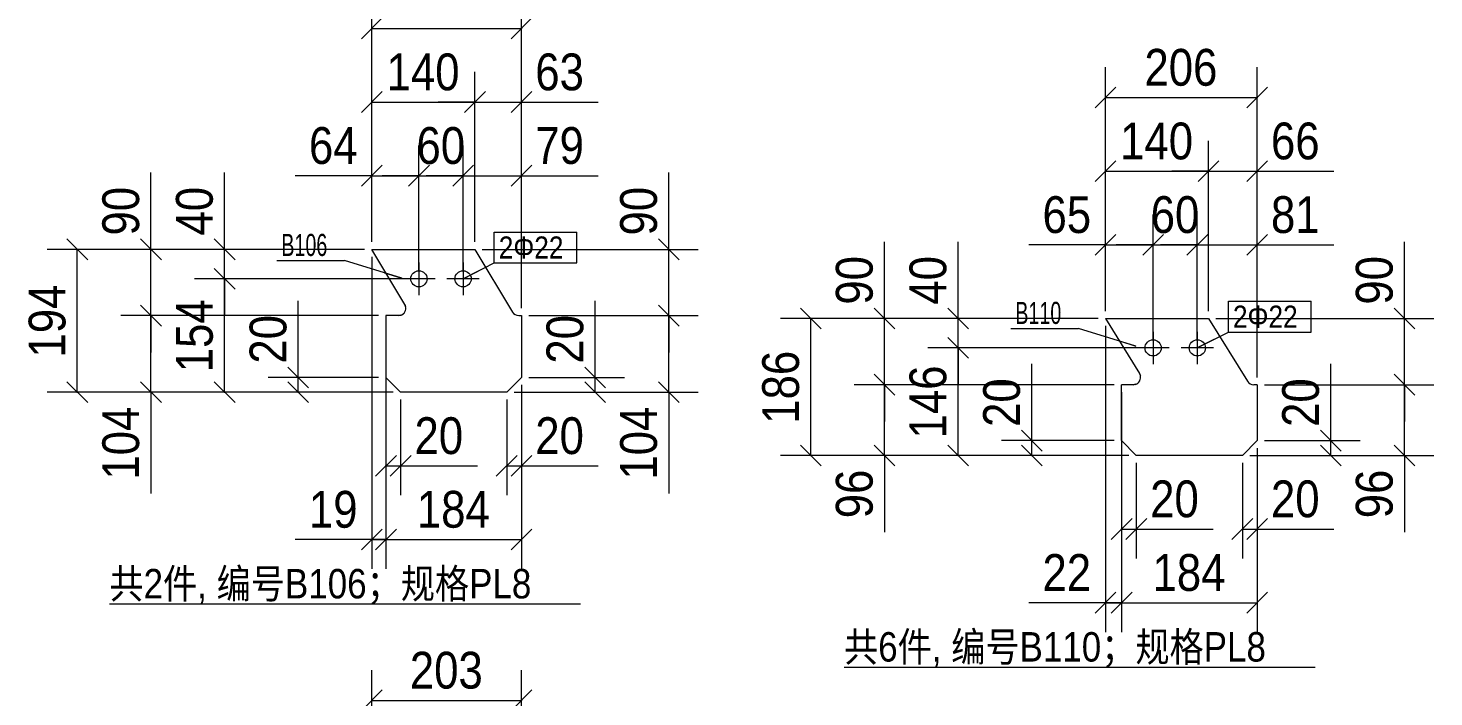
# Model space of a CAD drawing. Header units: inches. Extents: x 0 to 1938, y -2180 to 0.
# Drawn here: x 320.5 to 511.3, y -712.7 to -621.9 of the extents above; entities that cross this region are included whole.
import ezdxf

# ---------------------------------------------------------------- set-up
doc = ezdxf.new("R2010")
doc.units = ezdxf.units.IN
doc.header["$MEASUREMENT"] = 0
doc.linetypes.add('XKITLINE00', pattern=[0])
doc.linetypes.add('XKITLINE01', pattern=[4, 1, -1, 1, -1])
for name, color, linetype, lineweight in [('Bolt', 7, 'Continuous', 0), ('BoltMark', 3, 'Continuous', 0), ('OtherObjectType', 1, 'Continuous', 0), ('Part', 2, 'Continuous', 0), ('PartMark', 3, 'Continuous', 0), ('Z-DIMENSIONS', 1, 'Continuous', 0)]:
    doc.layers.add(name, color=color, linetype=linetype, lineweight=lineweight)
doc.styles.add('Arial Narrow', font='ARIAL.TTF')
doc.styles.add('romsim', font='ARIAL.TTF')
doc.styles.add('宋体', font='ARIAL.TTF')

# ---------------------------------------------------------------- blocks, each defined once
blk = doc.blocks.new('*A217')
at = {"layer": 'Part', "color": 2, "linetype": 'XKITLINE00', "lineweight": 0}
for p, q in [((374.1, 205.6), (369.63, 213.08)), ((369.63, 213.08), (383.63, 213.08)), ((383.63, 213.08), (388.72, 204.57)), ((374.1, 205.6), (374.22, 205.32)), ((388.72, 204.57), (388.87, 204.37)), ((388.87, 204.37), (389.08, 204.22)), ((373.24, 204.08), (371.54, 204.08)), ((371.54, 204.08), (371.54, 195.68)), ((373.54, 204.13), (373.24, 204.08)), ((389.08, 204.22), (389.32, 204.12)), ((389.32, 204.12), (389.57, 204.08)), ((389.57, 204.08), (389.94, 204.08)), ((389.94, 204.08), (389.94, 195.68)), ((371.54, 195.68), (373.54, 193.68)), ((389.94, 195.68), (387.94, 193.68)), ((387.94, 193.68), (373.54, 193.68))]:
    blk.add_line(p, q, dxfattribs=at)
at = {"layer": 'Part', "color": 6, "linetype": 'XKITLINE01', "lineweight": 0}
for p, q in [((374.22, 205.32), (374.1, 205.6)), ((373.24, 204.08), (373.54, 204.13))]:
    blk.add_line(p, q, dxfattribs=at)
at = {"layer": 'Part', "color": 2, "linetype": 'XKITLINE00', "lineweight": 0}
blk.add_arc((373.24, 205.08), 1, 287.2627, 13.5761, dxfattribs=at)
at = {"layer": 'Part', "color": 6, "linetype": 'XKITLINE01', "lineweight": 0}
blk.add_arc((373.24, 205.08), 1, 287.2627, 13.5761, dxfattribs=at)
blk = doc.blocks.new('*A218')
at = {"layer": 'Bolt', "color": 2, "linetype": 'XKITLINE00', "lineweight": 0}
for p, q in [((376.02, 211.28), (376.02, 206.88)), ((382.02, 211.28), (382.02, 206.88)), ((378.22, 209.08), (373.82, 209.08)), ((384.22, 209.08), (379.82, 209.08))]:
    blk.add_line(p, q, dxfattribs=at)
for centre in [(376.02, 209.08), (382.02, 209.08)]:
    blk.add_circle(centre, 1.1, dxfattribs=at)
blk = doc.blocks.new('*A225')
at = {"layer": 'Part', "color": 2, "linetype": 'XKITLINE00', "lineweight": 0}
for p, q in [((469.23, 203.7), (473.86, 196.23)), ((469.23, 203.7), (483.23, 203.7)), ((483.23, 203.7), (488.52, 195.17)), ((471.43, 187.1), (471.43, 194.7)), ((473.01, 194.7), (471.43, 194.7)), ((473.31, 194.75), (473.01, 194.7)), ((473.86, 196.23), (473.98, 195.95)), ((488.52, 195.17), (488.68, 194.98)), ((488.68, 194.98), (488.88, 194.83)), ((488.88, 194.83), (489.11, 194.73)), ((489.11, 194.73), (489.37, 194.7)), ((489.83, 194.7), (489.37, 194.7)), ((489.83, 194.7), (489.83, 187.1)), ((473.43, 185.1), (471.43, 187.1)), ((489.83, 187.1), (487.83, 185.1)), ((487.83, 185.1), (473.43, 185.1))]:
    blk.add_line(p, q, dxfattribs=at)
at = {"layer": 'Part', "color": 6, "linetype": 'XKITLINE01', "lineweight": 0}
for p, q in [((473.01, 194.7), (473.31, 194.75)), ((473.98, 195.95), (473.86, 196.23))]:
    blk.add_line(p, q, dxfattribs=at)
at = {"layer": 'Part', "color": 2, "linetype": 'XKITLINE00', "lineweight": 0}
blk.add_arc((473.01, 195.7), 1, 287.3971, 14.3823, dxfattribs=at)
at = {"layer": 'Part', "color": 6, "linetype": 'XKITLINE01', "lineweight": 0}
blk.add_arc((473.01, 195.7), 1, 287.3971, 14.3823, dxfattribs=at)
blk = doc.blocks.new('*A226')
at = {"layer": 'Bolt', "color": 2, "linetype": 'XKITLINE00', "lineweight": 0}
for p, q in [((475.71, 201.9), (475.71, 197.5)), ((481.71, 201.9), (481.71, 197.5)), ((477.91, 199.7), (473.51, 199.7)), ((483.91, 199.7), (479.51, 199.7))]:
    blk.add_line(p, q, dxfattribs=at)
for centre in [(475.71, 199.7), (481.71, 199.7)]:
    blk.add_circle(centre, 1.1, dxfattribs=at)
blk = doc.blocks.new('*A514')
at = {"layer": 'OtherObjectType', "color": 6, "linetype": 'XKITLINE00', "lineweight": 0}
blk.add_line((334, 164.93), (397.98, 164.93), dxfattribs=at)
at = {"layer": 'OtherObjectType', "color": 3, "style": '宋体', "width": 0.85}
blk.add_text('共2件, 编号B106；规格PL8', height=4, dxfattribs=at).set_placement((334, 165.68))
blk = doc.blocks.new('*A515')
at = {"layer": 'Z-DIMENSIONS', "color": 4, "linetype": 'XKITLINE00', "lineweight": 0}
for p, q in [((371.54, 194.68), (371.54, 179.68)), ((373.54, 192.68), (373.54, 179.68)), ((372.96, 185.1), (370.13, 182.27)), ((371.54, 183.68), (373.54, 183.68)), ((374.96, 185.1), (372.13, 182.27)), ((373.54, 183.68), (383.96, 183.68)), ((373.54, 183.68), (383.96, 183.68))]:
    blk.add_line(p, q, dxfattribs=at)
at = {"layer": 'Z-DIMENSIONS', "color": 7}
for p in [(371.54, 183.68), (373.54, 183.68)]:
    blk.add_point(p, dxfattribs=at)
at = {"layer": 'Z-DIMENSIONS', "color": 7, "style": 'Arial Narrow', "width": 0.85}
blk.add_text('20', height=5, dxfattribs=at).set_placement((375.42, 185.28))
blk = doc.blocks.new('*A516')
at = {"layer": 'Z-DIMENSIONS', "color": 4, "linetype": 'XKITLINE00', "lineweight": 0}
for p, q in [((389.94, 194.68), (389.94, 179.68)), ((387.94, 192.68), (387.94, 179.68)), ((389.36, 185.1), (386.53, 182.27)), ((387.94, 183.68), (389.94, 183.68)), ((391.36, 185.1), (388.53, 182.27)), ((389.94, 183.68), (400.36, 183.68)), ((389.94, 183.68), (400.36, 183.68))]:
    blk.add_line(p, q, dxfattribs=at)
at = {"layer": 'Z-DIMENSIONS', "color": 7}
for p in [(387.94, 183.68), (389.94, 183.68)]:
    blk.add_point(p, dxfattribs=at)
at = {"layer": 'Z-DIMENSIONS', "color": 7, "style": 'Arial Narrow', "width": 0.85}
blk.add_text('20', height=5, dxfattribs=at).set_placement((391.82, 185.28))
blk = doc.blocks.new('*A517')
at = {"layer": 'Z-DIMENSIONS', "color": 4, "linetype": 'XKITLINE00', "lineweight": 0}
for p, q in [((359.63, 195.68), (359.63, 206.1)), ((359.63, 195.68), (359.63, 206.1)), ((358.22, 197.1), (361.05, 194.27)), ((370.54, 195.68), (355.53, 195.68)), ((358.22, 195.1), (361.05, 192.27)), ((359.63, 193.68), (359.63, 195.68)), ((372.54, 193.68), (355.53, 193.68))]:
    blk.add_line(p, q, dxfattribs=at)
at = {"layer": 'Z-DIMENSIONS', "color": 7}
for p in [(359.63, 195.68), (359.63, 193.68)]:
    blk.add_point(p, dxfattribs=at)
at = {"layer": 'Z-DIMENSIONS', "color": 7, "style": 'Arial Narrow', "width": 0.85}
blk.add_text('20', height=5, rotation=90.0002, dxfattribs=at).set_placement((358.03, 197.56))
blk = doc.blocks.new('*A518')
at = {"layer": 'Z-DIMENSIONS', "color": 4, "linetype": 'XKITLINE00', "lineweight": 0}
for p, q in [((399.94, 195.68), (399.94, 206.1)), ((399.94, 195.68), (399.94, 206.1)), ((398.53, 197.1), (401.36, 194.27)), ((390.94, 195.68), (403.94, 195.68)), ((398.53, 195.1), (401.36, 192.27)), ((399.94, 193.68), (399.94, 195.68)), ((388.94, 193.68), (403.94, 193.68))]:
    blk.add_line(p, q, dxfattribs=at)
at = {"layer": 'Z-DIMENSIONS', "color": 7}
for p in [(399.94, 195.68), (399.94, 193.68)]:
    blk.add_point(p, dxfattribs=at)
at = {"layer": 'Z-DIMENSIONS', "color": 7, "style": 'Arial Narrow', "width": 0.85}
blk.add_text('20', height=5, rotation=90.0002, dxfattribs=at).set_placement((398.34, 197.56))
blk = doc.blocks.new('*A519')
at = {"layer": 'Z-DIMENSIONS', "color": 4, "linetype": 'XKITLINE00', "lineweight": 0}
for p, q in [((382.02, 210.08), (382.02, 227.18)), ((389.94, 205.08), (389.94, 227.18)), ((383.44, 224.5), (380.61, 221.67)), ((391.36, 224.5), (388.53, 221.67)), ((382.02, 223.08), (377.02, 223.08)), ((382.02, 223.08), (389.94, 223.08)), ((389.94, 223.08), (400.36, 223.08)), ((389.94, 223.08), (400.36, 223.08))]:
    blk.add_line(p, q, dxfattribs=at)
at = {"layer": 'Z-DIMENSIONS', "color": 7}
for p in [(382.02, 223.08), (389.94, 223.08)]:
    blk.add_point(p, dxfattribs=at)
at = {"layer": 'Z-DIMENSIONS', "color": 7, "style": 'Arial Narrow', "width": 0.85}
blk.add_text('79', height=5, dxfattribs=at).set_placement((391.82, 224.68))
blk = doc.blocks.new('*A520')
at = {"layer": 'Z-DIMENSIONS', "color": 4, "linetype": 'XKITLINE00', "lineweight": 0}
for p, q in [((376.02, 210.08), (376.02, 227.18)), ((382.02, 210.08), (382.02, 227.18)), ((377.44, 224.5), (374.61, 221.67)), ((383.44, 224.5), (380.61, 221.67)), ((376.02, 223.08), (371.02, 223.08)), ((376.02, 223.08), (382.02, 223.08)), ((382.02, 223.08), (387.02, 223.08))]:
    blk.add_line(p, q, dxfattribs=at)
at = {"layer": 'Z-DIMENSIONS', "color": 7}
for p in [(376.02, 223.08), (382.02, 223.08)]:
    blk.add_point(p, dxfattribs=at)
at = {"layer": 'Z-DIMENSIONS', "color": 7, "style": 'Arial Narrow', "width": 0.85}
blk.add_text('60', height=5, dxfattribs=at).set_placement((375.69, 224.68))
blk = doc.blocks.new('*A521')
at = {"layer": 'Z-DIMENSIONS', "color": 4, "linetype": 'XKITLINE00', "lineweight": 0}
for p, q in [((369.63, 214.08), (369.63, 227.18)), ((376.02, 210.08), (376.02, 227.18)), ((371.05, 224.5), (368.22, 221.67)), ((377.44, 224.5), (374.61, 221.67)), ((369.63, 223.08), (359.22, 223.08)), ((369.63, 223.08), (359.22, 223.08)), ((369.63, 223.08), (376.02, 223.08)), ((376.02, 223.08), (381.02, 223.08))]:
    blk.add_line(p, q, dxfattribs=at)
at = {"layer": 'Z-DIMENSIONS', "color": 7}
for p in [(369.63, 223.08), (376.02, 223.08)]:
    blk.add_point(p, dxfattribs=at)
at = {"layer": 'Z-DIMENSIONS', "color": 7, "style": 'Arial Narrow', "width": 0.85}
blk.add_text('64', height=5, dxfattribs=at).set_placement((361.09, 224.68))
blk = doc.blocks.new('*A522')
at = {"layer": 'Z-DIMENSIONS', "color": 4, "linetype": 'XKITLINE00', "lineweight": 0}
for p, q in [((349.63, 213.08), (349.63, 223.5)), ((349.63, 213.08), (349.63, 223.5)), ((348.22, 214.5), (351.05, 211.67)), ((368.63, 213.08), (345.53, 213.08)), ((349.63, 209.08), (349.63, 213.08)), ((348.22, 210.5), (351.05, 207.67)), ((375.02, 209.08), (345.53, 209.08)), ((349.63, 209.08), (349.63, 204.08))]:
    blk.add_line(p, q, dxfattribs=at)
at = {"layer": 'Z-DIMENSIONS', "color": 7}
for p in [(349.63, 213.08), (349.63, 209.08)]:
    blk.add_point(p, dxfattribs=at)
at = {"layer": 'Z-DIMENSIONS', "color": 7, "style": 'Arial Narrow', "width": 0.85}
blk.add_text('40', height=5, rotation=90.0002, dxfattribs=at).set_placement((348.03, 214.96))
blk = doc.blocks.new('*A523')
at = {"layer": 'Z-DIMENSIONS', "color": 4, "linetype": 'XKITLINE00', "lineweight": 0}
for p, q in [((349.63, 209.08), (349.63, 214.08)), ((348.22, 210.5), (351.05, 207.67)), ((375.02, 209.08), (345.53, 209.08)), ((349.63, 193.68), (349.63, 209.08)), ((348.22, 195.1), (351.05, 192.27)), ((372.54, 193.68), (345.53, 193.68))]:
    blk.add_line(p, q, dxfattribs=at)
at = {"layer": 'Z-DIMENSIONS', "color": 7}
for p in [(349.63, 209.08), (349.63, 193.68)]:
    blk.add_point(p, dxfattribs=at)
at = {"layer": 'Z-DIMENSIONS', "color": 7, "style": 'Arial Narrow', "width": 0.85}
blk.add_text('154', height=5, rotation=90.0002, dxfattribs=at).set_placement((348.03, 196.39))
blk = doc.blocks.new('*A524')
at = {"layer": 'Z-DIMENSIONS', "color": 4, "linetype": 'XKITLINE00', "lineweight": 0}
for p, q in [((383.63, 214.08), (383.63, 237.18)), ((389.94, 205.08), (389.94, 237.18)), ((383.63, 233.08), (378.63, 233.08)), ((385.05, 234.5), (382.22, 231.67)), ((383.63, 233.08), (389.94, 233.08)), ((391.36, 234.5), (388.53, 231.67)), ((389.94, 233.08), (400.36, 233.08)), ((389.94, 233.08), (400.36, 233.08))]:
    blk.add_line(p, q, dxfattribs=at)
at = {"layer": 'Z-DIMENSIONS', "color": 7}
for p in [(383.63, 233.08), (389.94, 233.08)]:
    blk.add_point(p, dxfattribs=at)
at = {"layer": 'Z-DIMENSIONS', "color": 7, "style": 'Arial Narrow', "width": 0.85}
blk.add_text('63', height=5, dxfattribs=at).set_placement((391.82, 234.68))
blk = doc.blocks.new('*A525')
at = {"layer": 'Z-DIMENSIONS', "color": 4, "linetype": 'XKITLINE00', "lineweight": 0}
for p, q in [((369.63, 214.08), (369.63, 237.18)), ((383.63, 214.08), (383.63, 237.18)), ((371.05, 234.5), (368.22, 231.67)), ((369.63, 233.08), (383.63, 233.08)), ((385.05, 234.5), (382.22, 231.67)), ((383.63, 233.08), (388.63, 233.08))]:
    blk.add_line(p, q, dxfattribs=at)
at = {"layer": 'Z-DIMENSIONS', "color": 7}
for p in [(369.63, 233.08), (383.63, 233.08)]:
    blk.add_point(p, dxfattribs=at)
at = {"layer": 'Z-DIMENSIONS', "color": 7, "style": 'Arial Narrow', "width": 0.85}
blk.add_text('140', height=5, dxfattribs=at).set_placement((371.63, 234.68))
blk = doc.blocks.new('*A526')
at = {"layer": 'Z-DIMENSIONS', "color": 4, "linetype": 'XKITLINE00', "lineweight": 0}
for p, q in [((371.54, 203.08), (371.54, 169.68)), ((389.94, 194.68), (389.94, 169.68)), ((372.96, 175.1), (370.13, 172.27)), ((391.36, 175.1), (388.53, 172.27)), ((371.54, 173.68), (366.54, 173.68)), ((371.54, 173.68), (389.94, 173.68))]:
    blk.add_line(p, q, dxfattribs=at)
at = {"layer": 'Z-DIMENSIONS', "color": 7}
for p in [(371.54, 173.68), (389.94, 173.68)]:
    blk.add_point(p, dxfattribs=at)
at = {"layer": 'Z-DIMENSIONS', "color": 7, "style": 'Arial Narrow', "width": 0.85}
blk.add_text('184', height=5, dxfattribs=at).set_placement((375.74, 175.28))
blk = doc.blocks.new('*A527')
at = {"layer": 'Z-DIMENSIONS', "color": 4, "linetype": 'XKITLINE00', "lineweight": 0}
for p, q in [((369.63, 212.08), (369.63, 169.68)), ((371.54, 203.08), (371.54, 169.68)), ((371.05, 175.1), (368.22, 172.27)), ((372.96, 175.1), (370.13, 172.27)), ((369.63, 173.68), (359.22, 173.68)), ((369.63, 173.68), (359.22, 173.68)), ((369.63, 173.68), (371.54, 173.68)), ((371.54, 173.68), (376.54, 173.68))]:
    blk.add_line(p, q, dxfattribs=at)
at = {"layer": 'Z-DIMENSIONS', "color": 7}
for p in [(369.63, 173.68), (371.54, 173.68)]:
    blk.add_point(p, dxfattribs=at)
at = {"layer": 'Z-DIMENSIONS', "color": 7, "style": 'Arial Narrow', "width": 0.85}
blk.add_text('19', height=5, dxfattribs=at).set_placement((361.09, 175.28))
blk = doc.blocks.new('*A528')
at = {"layer": 'Z-DIMENSIONS', "color": 4, "linetype": 'XKITLINE00', "lineweight": 0}
for p, q in [((339.63, 213.08), (339.63, 223.5)), ((339.63, 213.08), (339.63, 223.5)), ((338.22, 214.5), (341.05, 211.67)), ((368.63, 213.08), (335.53, 213.08)), ((339.63, 204.08), (339.63, 213.08)), ((338.22, 205.5), (341.05, 202.67)), ((370.54, 204.08), (335.53, 204.08)), ((339.63, 204.08), (339.63, 199.08))]:
    blk.add_line(p, q, dxfattribs=at)
at = {"layer": 'Z-DIMENSIONS', "color": 7}
for p in [(339.63, 213.08), (339.63, 204.08)]:
    blk.add_point(p, dxfattribs=at)
at = {"layer": 'Z-DIMENSIONS', "color": 7, "style": 'Arial Narrow', "width": 0.85}
blk.add_text('90', height=5, rotation=90.0002, dxfattribs=at).set_placement((338.03, 214.96))
blk = doc.blocks.new('*A529')
at = {"layer": 'Z-DIMENSIONS', "color": 4, "linetype": 'XKITLINE00', "lineweight": 0}
for p, q in [((339.63, 204.08), (339.63, 209.08)), ((338.22, 205.5), (341.05, 202.67)), ((370.54, 204.08), (335.53, 204.08)), ((339.63, 193.68), (339.63, 204.08)), ((338.22, 195.1), (341.05, 192.27)), ((372.54, 193.68), (335.53, 193.68)), ((339.63, 193.68), (339.63, 179.94)), ((339.63, 193.68), (339.63, 179.94))]:
    blk.add_line(p, q, dxfattribs=at)
at = {"layer": 'Z-DIMENSIONS', "color": 7}
for p in [(339.63, 204.08), (339.63, 193.68)]:
    blk.add_point(p, dxfattribs=at)
at = {"layer": 'Z-DIMENSIONS', "color": 7, "style": 'Arial Narrow', "width": 0.85}
blk.add_text('104', height=5, rotation=90.0002, dxfattribs=at).set_placement((338.03, 181.81))
blk = doc.blocks.new('*A530')
at = {"layer": 'Z-DIMENSIONS', "color": 4, "linetype": 'XKITLINE00', "lineweight": 0}
for p, q in [((409.94, 213.08), (409.94, 223.5)), ((409.94, 213.08), (409.94, 223.5)), ((408.53, 214.5), (411.36, 211.67)), ((384.63, 213.08), (413.94, 213.08)), ((409.94, 204.08), (409.94, 213.08)), ((408.53, 205.5), (411.36, 202.67)), ((390.94, 204.08), (413.94, 204.08)), ((409.94, 204.08), (409.94, 199.08))]:
    blk.add_line(p, q, dxfattribs=at)
at = {"layer": 'Z-DIMENSIONS', "color": 7}
for p in [(409.94, 213.08), (409.94, 204.08)]:
    blk.add_point(p, dxfattribs=at)
at = {"layer": 'Z-DIMENSIONS', "color": 7, "style": 'Arial Narrow', "width": 0.85}
blk.add_text('90', height=5, rotation=90.0002, dxfattribs=at).set_placement((408.34, 214.96))
blk = doc.blocks.new('*A531')
at = {"layer": 'Z-DIMENSIONS', "color": 4, "linetype": 'XKITLINE00', "lineweight": 0}
for p, q in [((409.94, 204.08), (409.94, 209.08)), ((408.53, 205.5), (411.36, 202.67)), ((390.94, 204.08), (413.94, 204.08)), ((409.94, 193.68), (409.94, 204.08)), ((408.53, 195.1), (411.36, 192.27)), ((388.94, 193.68), (413.94, 193.68)), ((409.94, 193.68), (409.94, 179.94)), ((409.94, 193.68), (409.94, 179.94))]:
    blk.add_line(p, q, dxfattribs=at)
at = {"layer": 'Z-DIMENSIONS', "color": 7}
for p in [(409.94, 204.08), (409.94, 193.68)]:
    blk.add_point(p, dxfattribs=at)
at = {"layer": 'Z-DIMENSIONS', "color": 7, "style": 'Arial Narrow', "width": 0.85}
blk.add_text('104', height=5, rotation=90.0002, dxfattribs=at).set_placement((408.34, 181.81))
blk = doc.blocks.new('*A532')
at = {"layer": 'Z-DIMENSIONS', "color": 4, "linetype": 'XKITLINE00', "lineweight": 0}
for p, q in [((369.63, 214.08), (369.63, 247.18)), ((389.94, 205.08), (389.94, 247.18)), ((371.05, 244.5), (368.22, 241.67)), ((391.36, 244.5), (388.53, 241.67)), ((369.63, 243.08), (389.94, 243.08))]:
    blk.add_line(p, q, dxfattribs=at)
at = {"layer": 'Z-DIMENSIONS', "color": 7}
for p in [(369.63, 243.08), (389.94, 243.08)]:
    blk.add_point(p, dxfattribs=at)
at = {"layer": 'Z-DIMENSIONS', "color": 7, "style": 'Arial Narrow', "width": 0.85}
blk.add_text('203', height=5, dxfattribs=at).set_placement((374.79, 244.68))
blk = doc.blocks.new('*A533')
at = {"layer": 'Z-DIMENSIONS', "color": 4, "linetype": 'XKITLINE00', "lineweight": 0}
for p, q in [((328.22, 214.5), (331.05, 211.67)), ((368.63, 213.08), (325.53, 213.08)), ((329.63, 193.68), (329.63, 213.08)), ((328.22, 195.1), (331.05, 192.27)), ((372.54, 193.68), (325.53, 193.68))]:
    blk.add_line(p, q, dxfattribs=at)
at = {"layer": 'Z-DIMENSIONS', "color": 7}
for p in [(329.63, 213.08), (329.63, 193.68)]:
    blk.add_point(p, dxfattribs=at)
at = {"layer": 'Z-DIMENSIONS', "color": 7, "style": 'Arial Narrow', "width": 0.85}
blk.add_text('194', height=5, rotation=90.0002, dxfattribs=at).set_placement((328.03, 198.39))
blk = doc.blocks.new('*A534')
at = {"layer": 'PartMark', "color": 4, "linetype": 'XKITLINE00', "lineweight": 0}
for p, q in [((356.74, 211.58), (365.93, 211.58)), ((373.72, 209.18), (365.93, 211.58)), ((371.33, 209.91), (373.72, 209.18))]:
    blk.add_line(p, q, dxfattribs=at)
at = {"layer": 'PartMark', "color": 1, "style": 'romsim', "width": 0.6375}
blk.add_text('B106', height=3, dxfattribs=at).set_placement((357.34, 212.18))
blk = doc.blocks.new('*A535')
at = {"layer": 'BoltMark', "color": 1, "linetype": 'XKITLINE00', "lineweight": 0}
for p, q in [((386.26, 215.43), (397.46, 215.43)), ((386.26, 211.23), (386.26, 215.43)), ((397.46, 211.23), (397.46, 215.43)), ((382.02, 209.08), (386.26, 211.23)), ((384.25, 210.21), (382.02, 209.08)), ((386.26, 211.23), (397.46, 211.23))]:
    blk.add_line(p, q, dxfattribs=at)
at = {"layer": 'BoltMark', "color": 4, "style": '宋体', "width": 0.85}
blk.add_text('2Φ22', height=3, dxfattribs=at).set_placement((386.86, 211.83))
blk = doc.blocks.new('*A554')
at = {"layer": 'Z-DIMENSIONS', "color": 4, "linetype": 'XKITLINE00', "lineweight": 0}
for p, q in [((369.63, 122.83), (369.63, 155.93)), ((389.94, 113.83), (389.94, 155.93)), ((371.05, 153.25), (368.22, 150.42)), ((391.36, 153.25), (388.53, 150.42)), ((369.63, 151.83), (389.94, 151.83))]:
    blk.add_line(p, q, dxfattribs=at)
at = {"layer": 'Z-DIMENSIONS', "color": 7}
for p in [(369.63, 151.83), (389.94, 151.83)]:
    blk.add_point(p, dxfattribs=at)
at = {"layer": 'Z-DIMENSIONS', "color": 7, "style": 'Arial Narrow', "width": 0.85}
blk.add_text('203', height=5, dxfattribs=at).set_placement((374.79, 153.43))
blk = doc.blocks.new('*A602')
at = {"layer": 'OtherObjectType', "color": 6, "linetype": 'XKITLINE00', "lineweight": 0}
blk.add_line((433.74, 156.35), (497.72, 156.35), dxfattribs=at)
at = {"layer": 'OtherObjectType', "color": 3, "style": '宋体', "width": 0.85}
blk.add_text('共6件, 编号B110；规格PL8', height=4, dxfattribs=at).set_placement((433.74, 157.1))
blk = doc.blocks.new('*A603')
at = {"layer": 'Z-DIMENSIONS', "color": 4, "linetype": 'XKITLINE00', "lineweight": 0}
for p, q in [((489.83, 186.1), (489.83, 171.1)), ((487.83, 184.1), (487.83, 171.1)), ((489.25, 176.51), (486.42, 173.69)), ((491.25, 176.51), (488.42, 173.69)), ((487.83, 175.1), (489.83, 175.1)), ((489.83, 175.1), (500.25, 175.1)), ((489.83, 175.1), (500.25, 175.1))]:
    blk.add_line(p, q, dxfattribs=at)
at = {"layer": 'Z-DIMENSIONS', "color": 7}
for p in [(487.83, 175.1), (489.83, 175.1)]:
    blk.add_point(p, dxfattribs=at)
at = {"layer": 'Z-DIMENSIONS', "color": 7, "style": 'Arial Narrow', "width": 0.85}
blk.add_text('20', height=5, dxfattribs=at).set_placement((491.71, 176.7))
blk = doc.blocks.new('*A604')
at = {"layer": 'Z-DIMENSIONS', "color": 4, "linetype": 'XKITLINE00', "lineweight": 0}
for p, q in [((471.43, 186.1), (471.43, 171.1)), ((473.43, 184.1), (473.43, 171.1)), ((472.85, 176.51), (470.02, 173.69)), ((474.85, 176.51), (472.02, 173.69)), ((471.43, 175.1), (473.43, 175.1)), ((473.43, 175.1), (483.85, 175.1)), ((473.43, 175.1), (483.85, 175.1))]:
    blk.add_line(p, q, dxfattribs=at)
at = {"layer": 'Z-DIMENSIONS', "color": 7}
for p in [(471.43, 175.1), (473.43, 175.1)]:
    blk.add_point(p, dxfattribs=at)
at = {"layer": 'Z-DIMENSIONS', "color": 7, "style": 'Arial Narrow', "width": 0.85}
blk.add_text('20', height=5, dxfattribs=at).set_placement((475.31, 176.7))
blk = doc.blocks.new('*A605')
at = {"layer": 'Z-DIMENSIONS', "color": 4, "linetype": 'XKITLINE00', "lineweight": 0}
for p, q in [((459.23, 187.1), (459.23, 197.52)), ((459.23, 187.1), (459.23, 197.52)), ((470.43, 187.1), (455.13, 187.1)), ((457.82, 188.51), (460.65, 185.69)), ((459.23, 185.1), (459.23, 187.1)), ((457.82, 186.51), (460.65, 183.69)), ((472.43, 185.1), (455.13, 185.1))]:
    blk.add_line(p, q, dxfattribs=at)
at = {"layer": 'Z-DIMENSIONS', "color": 7}
for p in [(459.23, 187.1), (459.23, 185.1)]:
    blk.add_point(p, dxfattribs=at)
at = {"layer": 'Z-DIMENSIONS', "color": 7, "style": 'Arial Narrow', "width": 0.85}
blk.add_text('20', height=5, rotation=90.0002, dxfattribs=at).set_placement((457.63, 188.97))
blk = doc.blocks.new('*A606')
at = {"layer": 'Z-DIMENSIONS', "color": 4, "linetype": 'XKITLINE00', "lineweight": 0}
for p, q in [((499.83, 187.1), (499.83, 197.52)), ((499.83, 187.1), (499.83, 197.52)), ((490.83, 187.1), (503.83, 187.1)), ((498.42, 188.51), (501.25, 185.69)), ((499.83, 185.1), (499.83, 187.1)), ((498.42, 186.51), (501.25, 183.69)), ((488.83, 185.1), (503.83, 185.1))]:
    blk.add_line(p, q, dxfattribs=at)
at = {"layer": 'Z-DIMENSIONS', "color": 7}
for p in [(499.83, 187.1), (499.83, 185.1)]:
    blk.add_point(p, dxfattribs=at)
at = {"layer": 'Z-DIMENSIONS', "color": 7, "style": 'Arial Narrow', "width": 0.85}
blk.add_text('20', height=5, rotation=90.0002, dxfattribs=at).set_placement((498.23, 188.97))
blk = doc.blocks.new('*A607')
at = {"layer": 'Z-DIMENSIONS', "color": 4, "linetype": 'XKITLINE00', "lineweight": 0}
for p, q in [((481.71, 200.7), (481.71, 217.8)), ((489.83, 195.7), (489.83, 217.8)), ((483.13, 215.11), (480.3, 212.29)), ((491.25, 215.11), (488.42, 212.29)), ((481.71, 213.7), (476.71, 213.7)), ((481.71, 213.7), (489.83, 213.7)), ((489.83, 213.7), (500.25, 213.7)), ((489.83, 213.7), (500.25, 213.7))]:
    blk.add_line(p, q, dxfattribs=at)
at = {"layer": 'Z-DIMENSIONS', "color": 7}
for p in [(481.71, 213.7), (489.83, 213.7)]:
    blk.add_point(p, dxfattribs=at)
at = {"layer": 'Z-DIMENSIONS', "color": 7, "style": 'Arial Narrow', "width": 0.85}
blk.add_text('81', height=5, dxfattribs=at).set_placement((491.71, 215.3))
blk = doc.blocks.new('*A608')
at = {"layer": 'Z-DIMENSIONS', "color": 4, "linetype": 'XKITLINE00', "lineweight": 0}
for p, q in [((475.71, 200.7), (475.71, 217.8)), ((481.71, 200.7), (481.71, 217.8)), ((477.13, 215.11), (474.3, 212.29)), ((483.13, 215.11), (480.3, 212.29)), ((475.71, 213.7), (470.71, 213.7)), ((475.71, 213.7), (481.71, 213.7)), ((481.71, 213.7), (486.71, 213.7))]:
    blk.add_line(p, q, dxfattribs=at)
at = {"layer": 'Z-DIMENSIONS', "color": 7}
for p in [(475.71, 213.7), (481.71, 213.7)]:
    blk.add_point(p, dxfattribs=at)
at = {"layer": 'Z-DIMENSIONS', "color": 7, "style": 'Arial Narrow', "width": 0.85}
blk.add_text('60', height=5, dxfattribs=at).set_placement((475.38, 215.3))
blk = doc.blocks.new('*A609')
at = {"layer": 'Z-DIMENSIONS', "color": 4, "linetype": 'XKITLINE00', "lineweight": 0}
for p, q in [((469.23, 204.7), (469.23, 217.8)), ((475.71, 200.7), (475.71, 217.8)), ((470.65, 215.11), (467.82, 212.29)), ((477.13, 215.11), (474.3, 212.29)), ((469.23, 213.7), (458.82, 213.7)), ((469.23, 213.7), (458.82, 213.7)), ((469.23, 213.7), (475.71, 213.7)), ((475.71, 213.7), (480.71, 213.7))]:
    blk.add_line(p, q, dxfattribs=at)
at = {"layer": 'Z-DIMENSIONS', "color": 7}
for p in [(469.23, 213.7), (475.71, 213.7)]:
    blk.add_point(p, dxfattribs=at)
at = {"layer": 'Z-DIMENSIONS', "color": 7, "style": 'Arial Narrow', "width": 0.85}
blk.add_text('65', height=5, dxfattribs=at).set_placement((460.69, 215.3))
blk = doc.blocks.new('*A610')
at = {"layer": 'Z-DIMENSIONS', "color": 4, "linetype": 'XKITLINE00', "lineweight": 0}
for p, q in [((449.23, 203.7), (449.23, 214.12)), ((449.23, 203.7), (449.23, 214.12)), ((447.82, 205.11), (450.65, 202.29)), ((468.23, 203.7), (445.13, 203.7)), ((449.23, 199.7), (449.23, 203.7)), ((447.82, 201.11), (450.65, 198.29)), ((474.71, 199.7), (445.13, 199.7)), ((449.23, 199.7), (449.23, 194.7))]:
    blk.add_line(p, q, dxfattribs=at)
at = {"layer": 'Z-DIMENSIONS', "color": 7}
for p in [(449.23, 203.7), (449.23, 199.7)]:
    blk.add_point(p, dxfattribs=at)
at = {"layer": 'Z-DIMENSIONS', "color": 7, "style": 'Arial Narrow', "width": 0.85}
blk.add_text('40', height=5, rotation=90.0002, dxfattribs=at).set_placement((447.63, 205.57))
blk = doc.blocks.new('*A611')
at = {"layer": 'Z-DIMENSIONS', "color": 4, "linetype": 'XKITLINE00', "lineweight": 0}
for p, q in [((449.23, 199.7), (449.23, 204.7)), ((447.82, 201.11), (450.65, 198.29)), ((474.71, 199.7), (445.13, 199.7)), ((449.23, 185.1), (449.23, 199.7)), ((447.82, 186.51), (450.65, 183.69)), ((472.43, 185.1), (445.13, 185.1))]:
    blk.add_line(p, q, dxfattribs=at)
at = {"layer": 'Z-DIMENSIONS', "color": 7}
for p in [(449.23, 199.7), (449.23, 185.1)]:
    blk.add_point(p, dxfattribs=at)
at = {"layer": 'Z-DIMENSIONS', "color": 7, "style": 'Arial Narrow', "width": 0.85}
blk.add_text('146', height=5, rotation=90.0002, dxfattribs=at).set_placement((447.63, 187.4))
blk = doc.blocks.new('*A612')
at = {"layer": 'Z-DIMENSIONS', "color": 4, "linetype": 'XKITLINE00', "lineweight": 0}
for p, q in [((483.23, 204.7), (483.23, 227.8)), ((489.83, 195.7), (489.83, 227.8)), ((483.23, 223.7), (478.23, 223.7)), ((484.65, 225.11), (481.82, 222.29)), ((483.23, 223.7), (489.83, 223.7)), ((491.25, 225.11), (488.42, 222.29)), ((489.83, 223.7), (500.25, 223.7)), ((489.83, 223.7), (500.25, 223.7))]:
    blk.add_line(p, q, dxfattribs=at)
at = {"layer": 'Z-DIMENSIONS', "color": 7}
for p in [(483.23, 223.7), (489.83, 223.7)]:
    blk.add_point(p, dxfattribs=at)
at = {"layer": 'Z-DIMENSIONS', "color": 7, "style": 'Arial Narrow', "width": 0.85}
blk.add_text('66', height=5, dxfattribs=at).set_placement((491.71, 225.3))
blk = doc.blocks.new('*A613')
at = {"layer": 'Z-DIMENSIONS', "color": 4, "linetype": 'XKITLINE00', "lineweight": 0}
for p, q in [((469.23, 204.7), (469.23, 227.8)), ((483.23, 204.7), (483.23, 227.8)), ((470.65, 225.11), (467.82, 222.29)), ((469.23, 223.7), (483.23, 223.7)), ((484.65, 225.11), (481.82, 222.29)), ((483.23, 223.7), (488.23, 223.7))]:
    blk.add_line(p, q, dxfattribs=at)
at = {"layer": 'Z-DIMENSIONS', "color": 7}
for p in [(469.23, 223.7), (483.23, 223.7)]:
    blk.add_point(p, dxfattribs=at)
at = {"layer": 'Z-DIMENSIONS', "color": 7, "style": 'Arial Narrow', "width": 0.85}
blk.add_text('140', height=5, dxfattribs=at).set_placement((471.23, 225.3))
blk = doc.blocks.new('*A614')
at = {"layer": 'Z-DIMENSIONS', "color": 4, "linetype": 'XKITLINE00', "lineweight": 0}
for p, q in [((471.43, 193.7), (471.43, 161.1)), ((489.83, 186.1), (489.83, 161.1)), ((472.85, 166.51), (470.02, 163.69)), ((491.25, 166.51), (488.42, 163.69)), ((471.43, 165.1), (466.43, 165.1)), ((471.43, 165.1), (489.83, 165.1))]:
    blk.add_line(p, q, dxfattribs=at)
at = {"layer": 'Z-DIMENSIONS', "color": 7}
for p in [(471.43, 165.1), (489.83, 165.1)]:
    blk.add_point(p, dxfattribs=at)
at = {"layer": 'Z-DIMENSIONS', "color": 7, "style": 'Arial Narrow', "width": 0.85}
blk.add_text('184', height=5, dxfattribs=at).set_placement((475.63, 166.7))
blk = doc.blocks.new('*A615')
at = {"layer": 'Z-DIMENSIONS', "color": 4, "linetype": 'XKITLINE00', "lineweight": 0}
for p, q in [((469.23, 202.7), (469.23, 161.1)), ((471.43, 193.7), (471.43, 161.1)), ((470.65, 166.51), (467.82, 163.69)), ((472.85, 166.51), (470.02, 163.69)), ((469.23, 165.1), (458.82, 165.1)), ((469.23, 165.1), (458.82, 165.1)), ((469.23, 165.1), (471.43, 165.1)), ((471.43, 165.1), (476.43, 165.1))]:
    blk.add_line(p, q, dxfattribs=at)
at = {"layer": 'Z-DIMENSIONS', "color": 7}
for p in [(469.23, 165.1), (471.43, 165.1)]:
    blk.add_point(p, dxfattribs=at)
at = {"layer": 'Z-DIMENSIONS', "color": 7, "style": 'Arial Narrow', "width": 0.85}
blk.add_text('22', height=5, dxfattribs=at).set_placement((460.69, 166.7))
blk = doc.blocks.new('*A616')
at = {"layer": 'Z-DIMENSIONS', "color": 4, "linetype": 'XKITLINE00', "lineweight": 0}
for p, q in [((439.23, 203.7), (439.23, 214.12)), ((439.23, 203.7), (439.23, 214.12)), ((437.82, 205.11), (440.65, 202.29)), ((468.23, 203.7), (435.13, 203.7)), ((439.23, 194.7), (439.23, 203.7)), ((470.43, 194.7), (435.13, 194.7)), ((437.82, 196.11), (440.65, 193.29)), ((439.23, 194.7), (439.23, 189.7))]:
    blk.add_line(p, q, dxfattribs=at)
at = {"layer": 'Z-DIMENSIONS', "color": 7}
for p in [(439.23, 203.7), (439.23, 194.7)]:
    blk.add_point(p, dxfattribs=at)
at = {"layer": 'Z-DIMENSIONS', "color": 7, "style": 'Arial Narrow', "width": 0.85}
blk.add_text('90', height=5, rotation=90.0002, dxfattribs=at).set_placement((437.63, 205.57))
blk = doc.blocks.new('*A617')
at = {"layer": 'Z-DIMENSIONS', "color": 4, "linetype": 'XKITLINE00', "lineweight": 0}
for p, q in [((439.23, 194.7), (439.23, 199.7)), ((470.43, 194.7), (435.13, 194.7)), ((437.82, 196.11), (440.65, 193.29)), ((439.23, 185.1), (439.23, 194.7)), ((437.82, 186.51), (440.65, 183.69)), ((472.43, 185.1), (435.13, 185.1)), ((439.23, 185.1), (439.23, 174.68)), ((439.23, 185.1), (439.23, 174.68))]:
    blk.add_line(p, q, dxfattribs=at)
at = {"layer": 'Z-DIMENSIONS', "color": 7}
for p in [(439.23, 194.7), (439.23, 185.1)]:
    blk.add_point(p, dxfattribs=at)
at = {"layer": 'Z-DIMENSIONS', "color": 7, "style": 'Arial Narrow', "width": 0.85}
blk.add_text('96', height=5, rotation=90.0002, dxfattribs=at).set_placement((437.63, 176.56))
blk = doc.blocks.new('*A618')
at = {"layer": 'Z-DIMENSIONS', "color": 4, "linetype": 'XKITLINE00', "lineweight": 0}
for p, q in [((509.83, 203.7), (509.83, 214.12)), ((509.83, 203.7), (509.83, 214.12)), ((508.42, 205.11), (511.25, 202.29)), ((484.23, 203.7), (513.83, 203.7)), ((509.83, 194.7), (509.83, 203.7)), ((490.83, 194.7), (513.83, 194.7)), ((508.42, 196.11), (511.25, 193.29)), ((509.83, 194.7), (509.83, 189.7))]:
    blk.add_line(p, q, dxfattribs=at)
at = {"layer": 'Z-DIMENSIONS', "color": 7}
for p in [(509.83, 203.7), (509.83, 194.7)]:
    blk.add_point(p, dxfattribs=at)
at = {"layer": 'Z-DIMENSIONS', "color": 7, "style": 'Arial Narrow', "width": 0.85}
blk.add_text('90', height=5, rotation=90.0002, dxfattribs=at).set_placement((508.23, 205.57))
blk = doc.blocks.new('*A619')
at = {"layer": 'Z-DIMENSIONS', "color": 4, "linetype": 'XKITLINE00', "lineweight": 0}
for p, q in [((509.83, 194.7), (509.83, 199.7)), ((490.83, 194.7), (513.83, 194.7)), ((508.42, 196.11), (511.25, 193.29)), ((509.83, 185.1), (509.83, 194.7)), ((508.42, 186.51), (511.25, 183.69)), ((488.83, 185.1), (513.83, 185.1)), ((509.83, 185.1), (509.83, 174.68)), ((509.83, 185.1), (509.83, 174.68))]:
    blk.add_line(p, q, dxfattribs=at)
at = {"layer": 'Z-DIMENSIONS', "color": 7}
for p in [(509.83, 194.7), (509.83, 185.1)]:
    blk.add_point(p, dxfattribs=at)
at = {"layer": 'Z-DIMENSIONS', "color": 7, "style": 'Arial Narrow', "width": 0.85}
blk.add_text('96', height=5, rotation=90.0002, dxfattribs=at).set_placement((508.23, 176.56))
blk = doc.blocks.new('*A620')
at = {"layer": 'Z-DIMENSIONS', "color": 4, "linetype": 'XKITLINE00', "lineweight": 0}
for p, q in [((469.23, 204.7), (469.23, 237.8)), ((489.83, 195.7), (489.83, 237.8)), ((470.65, 235.11), (467.82, 232.29)), ((491.25, 235.11), (488.42, 232.29)), ((469.23, 233.7), (489.83, 233.7))]:
    blk.add_line(p, q, dxfattribs=at)
at = {"layer": 'Z-DIMENSIONS', "color": 7}
for p in [(469.23, 233.7), (489.83, 233.7)]:
    blk.add_point(p, dxfattribs=at)
at = {"layer": 'Z-DIMENSIONS', "color": 7, "style": 'Arial Narrow', "width": 0.85}
blk.add_text('206', height=5, dxfattribs=at).set_placement((474.53, 235.3))
blk = doc.blocks.new('*A621')
at = {"layer": 'Z-DIMENSIONS', "color": 4, "linetype": 'XKITLINE00', "lineweight": 0}
for p, q in [((427.82, 205.11), (430.65, 202.29)), ((468.23, 203.7), (425.13, 203.7)), ((429.23, 185.1), (429.23, 203.7)), ((427.82, 186.51), (430.65, 183.69)), ((472.43, 185.1), (425.13, 185.1))]:
    blk.add_line(p, q, dxfattribs=at)
at = {"layer": 'Z-DIMENSIONS', "color": 7}
for p in [(429.23, 203.7), (429.23, 185.1)]:
    blk.add_point(p, dxfattribs=at)
at = {"layer": 'Z-DIMENSIONS', "color": 7, "style": 'Arial Narrow', "width": 0.85}
blk.add_text('186', height=5, rotation=90.0002, dxfattribs=at).set_placement((427.63, 189.4))
blk = doc.blocks.new('*A622')
at = {"layer": 'PartMark', "color": 4, "linetype": 'XKITLINE00', "lineweight": 0}
for p, q in [((456.4, 202.35), (465.59, 202.35)), ((473.38, 199.95), (465.59, 202.35)), ((470.99, 200.69), (473.38, 199.95))]:
    blk.add_line(p, q, dxfattribs=at)
at = {"layer": 'PartMark', "color": 1, "style": 'romsim', "width": 0.6375}
blk.add_text('B110', height=3, dxfattribs=at).set_placement((457, 202.95))
blk = doc.blocks.new('*A623')
at = {"layer": 'BoltMark', "color": 1, "linetype": 'XKITLINE00', "lineweight": 0}
for p, q in [((485.95, 206.04), (497.15, 206.04)), ((485.95, 201.84), (485.95, 206.04)), ((497.15, 201.84), (497.15, 206.04)), ((481.71, 199.7), (485.95, 201.84)), ((483.94, 200.83), (481.71, 199.7)), ((485.95, 201.84), (497.15, 201.84))]:
    blk.add_line(p, q, dxfattribs=at)
at = {"layer": 'BoltMark', "color": 4, "style": '宋体', "width": 0.85}
blk.add_text('2Φ22', height=3, dxfattribs=at).set_placement((486.55, 202.44))
blk = doc.blocks.new('P详图~002 (PLPL8mm零件图)')
at = {"lineweight": 0}
for name in ['*A532', '*A525', '*A524', '*A620', '*A521', '*A520', '*A519', '*A613', '*A612', '*A528', '*A522', '*A530', '*A609', '*A608', '*A607', '*A533', '*A523', '*A616', '*A610', '*A618', '*A527', '*A217', '*A218', '*A529', '*A531', '*A517', '*A518', '*A621', '*A611', '*A526', '*A615', '*A225', '*A226', '*A617', '*A619', '*A605', '*A606', '*A515', '*A516', '*A614', '*A604', '*A603', '*A514', '*A602', '*A554']:
    blk.add_blockref(name, (0, 0), dxfattribs=at)
at = {"layer": 'BoltMark', "lineweight": 0}
for name in ['*A535', '*A623']:
    blk.add_blockref(name, (0, 0), dxfattribs=at)
at = {"layer": 'PartMark', "lineweight": 0}
for name in ['*A534', '*A622']:
    blk.add_blockref(name, (0, 0), dxfattribs=at)

msp = doc.modelspace()

# ---------------------------------------------------------------- block references
msp.add_blockref('P详图~002 (PLPL8mm零件图)', (-2.5, -865))

doc.saveas('drawing.dxf')
